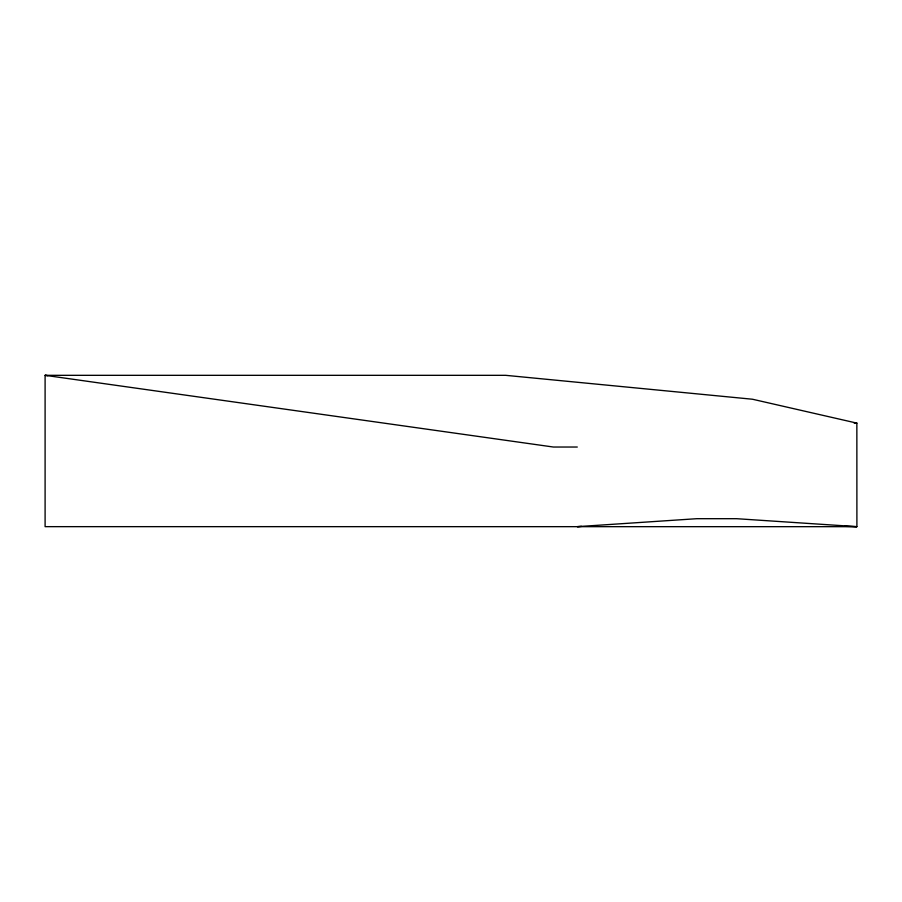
<?xml version="1.0" encoding="UTF-8"?>
<svg xmlns="http://www.w3.org/2000/svg" width="902" height="902" viewBox="0 0 902 902"><rect width="100%" height="100%" fill="white"/><g stroke="black" fill="none" stroke-linecap="round" stroke-linejoin="round"><path stroke-width="1.35" d="M581.474 526.351L577.291 526.655L696.784 518.695L736.618 518.695L856.9 526.655L856.855 423.117L752.493 399.236L505.616 375.322L45.1 375.322L45.1 526.655L856.855 526.678L844.678 526.306M854.183 423.117L856.9 423.128M577.291 447.031L553.388 447.031L45.1 375.322L47.896 375.706"/></g></svg>
